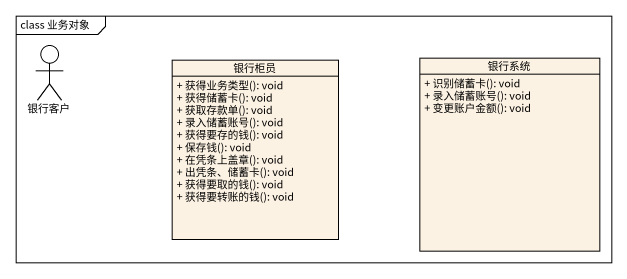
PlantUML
@startuml
mainframe class 业务对象
allowmixing
hide circle
hide empty members
skinparam classAttributeIconSize 0
actor 银行客户
class 银行柜员 {
  + 获得业务类型(): void
  + 获得储蓄卡(): void
  + 获取存款单(): void
  + 录入储蓄账号(): void
  + 获得要存的钱(): void
  + 保存钱(): void
  + 在凭条上盖章(): void
  + 出凭条、储蓄卡(): void
  + 获得要取的钱(): void
  + 获得要转账的钱(): void
}
class 银行系统 {
  + 识别储蓄卡(): void
  + 录入储蓄账号(): void
  + 变更账户金额(): void
}
@enduml
